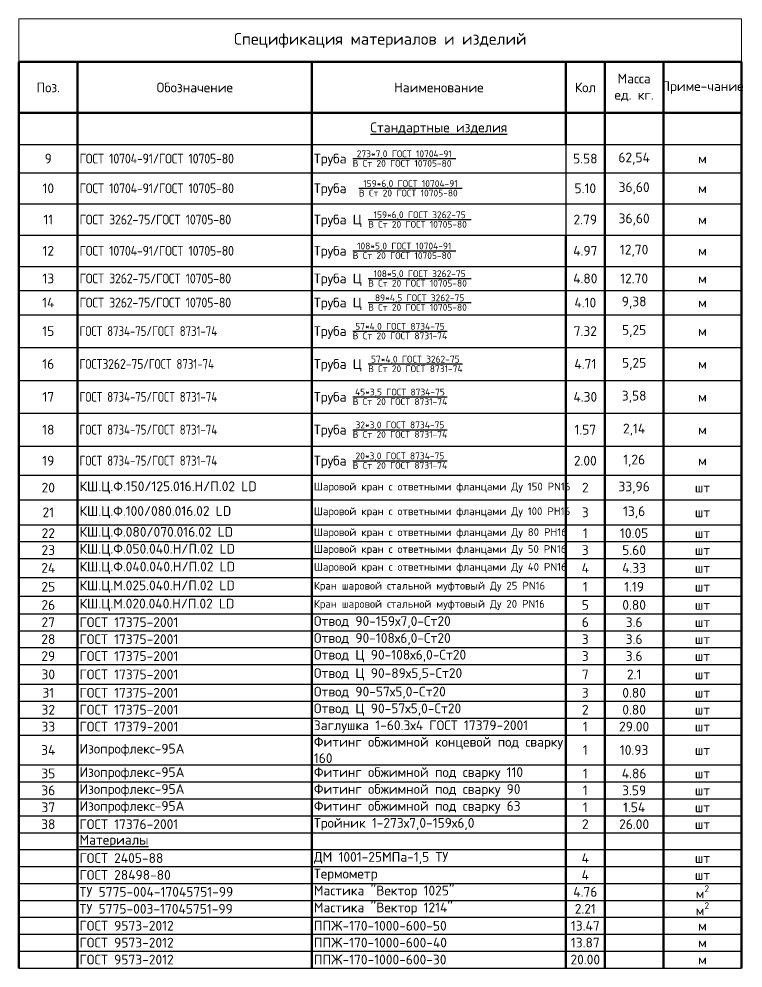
# Model space of a CAD drawing. Header units: millimetres. Extents: x 1990 to 7549, y 397 to 3825.
# Drawn here: x 6292.6 to 6478, y 1503.5 to 1746.5 of the extents above; entities that cross this region are included whole.
import ezdxf

# ---------------------------------------------------------------- set-up
doc = ezdxf.new("R2010")
doc.units = ezdxf.units.MM
doc.layers.add('рамка', color=7, linetype='Continuous')
doc.styles.add('-ISOCPEUR-', font='isocpeur.TTF')

# ---------------------------------------------------------------- blocks, each defined once
blk = doc.blocks.new('*T515')
at = {"layer": 'Defpoints', "color": 8, "linetype": 'ByBlock', "lineweight": 0, "transparency": 16777216}
for p, q in [((0, 0), (185, 0)), ((0, 0), (0, -11)), ((185, 0), (185, -11))]:
    blk.add_line(p, q, dxfattribs=at)
at = {"layer": 'рамка', "color": 0, "lineweight": 50, "transparency": 16777216}
for p, q in [((0, -11), (185, -11)), ((0, -11), (0, -243.07)), ((15, -11), (15, -243.07)), ((75, -11), (75, -243.07)), ((140, -11), (140, -32.14)), ((150, -11), (150, -243.07)), ((165, -11), (165, -243.07)), ((185, -11), (185, -243.07)), ((0, -24.08), (185, -24.08)), ((140, -55.37), (140, -243.07))]:
    blk.add_line(p, q, dxfattribs=at)
at = {"layer": 'рамка', "color": 0, "lineweight": 25, "transparency": 16777216}
for p, q in [((0, -32.14), (185, -32.14)), ((0, -39.37), (185, -39.37)), ((0, -47.37), (185, -47.37)), ((0, -55.37), (185, -55.37)), ((0, -63.37), (185, -63.37)), ((0, -69.55), (185, -69.55)), ((0, -75.74), (185, -75.74)), ((0, -84.15), (185, -84.15)), ((0, -92.57), (185, -92.57)), ((0, -100.99), (185, -100.99)), ((0, -109.4), (185, -109.4)), ((0, -116.86), (185, -116.86)), ((0, -123.2), (185, -123.2)), ((0, -129.53), (185, -129.53)), ((0, -133.86), (185, -133.86)), ((0, -138.2), (185, -138.2)), ((0, -143.01), (185, -143.01)), ((0, -147.83), (140, -147.83)), ((150, -147.83), (185, -147.83)), ((0, -152.34), (150, -152.34)), ((165, -152.34), (185, -152.34)), ((0, -156.67), (185, -156.67)), ((0, -161), (185, -161)), ((0, -165.34), (185, -165.34)), ((0, -170.41), (185, -170.41)), ((0, -174.74), (185, -174.74)), ((0, -179.07), (185, -179.07)), ((0, -183.41), (185, -183.41)), ((0, -191.07), (185, -191.07)), ((0, -195.41), (185, -195.41)), ((0, -199.74), (185, -199.74)), ((0, -204.07), (185, -204.07)), ((0, -208.41), (185, -208.41)), ((0, -212.74), (185, -212.74)), ((0, -217.07), (185, -217.07)), ((0, -221.41), (185, -221.41)), ((0, -225.74), (185, -225.74)), ((0, -230.07), (185, -230.07)), ((0, -234.41), (185, -234.41)), ((0, -238.74), (185, -238.74)), ((0, -243.07), (185, -243.07))]:
    blk.add_line(p, q, dxfattribs=at)
at = {"layer": 'рамка', "lineweight": 30, "transparency": 16777216}
for p, q in [((140, -32.14), (140, -55.37)), ((140, -147.83), (150, -147.83)), ((150, -152.34), (165, -152.34))]:
    blk.add_line(p, q, dxfattribs=at)
at = {"layer": 'рамка', "color": 0, "transparency": 16777216, "style": '-ISOCPEUR-'}
for s, insert, char_height, width, attachment_point in [('Спецификация материалов и изделий ', (92.5, -5.5), 3, 182, 5), ('\\A1;Труба {\\H0.7x;\\S273*7,0 ГОСТ 10704-91/В Ст 20 ГОСТ 10705-80 ;}', (75.5, -35.76), 2.5, 64, 4), ('5.58', (145, -35.76), 2.5, 10, 5), ('5.10', (145, -43.37), 2.5, 10, 5), ('2.79', (145, -51.37), 2.5, 10, 5), ('\\A1;Труба {\\H0.7x;\\S108*5,0 ГОСТ 10704-91/В Ст 20 ГОСТ 10705-80 ;}', (75.5, -59.37), 2.5, 64, 4), ('\\A1;Труба Ц {\\H0.7x;\\S108*5,0 ГОСТ 3262-75/В Ст 20 ГОСТ 10705-80 ;}', (75.5, -66.46), 2.5, 64, 4), ('\\A1;{\\C256;\\c0;Труба Ц \\H0.7x;\\S89*4,5 ГОСТ 3262-75/В Ст 20 ГОСТ 10705-80 ;}', (75.5, -72.64), 2.5, 64, 4), ('\\A1;Труба {\\H0.7x;\\S57*4,0 ГОСТ 8734-75/В Ст 20 ГОСТ 8731-74;}', (75.5, -79.94), 2.5, 64, 4), ('\\A1;Труба Ц {\\H0.7x;\\S57*4,0 ГОСТ 3262-75/В Ст 20 ГОСТ 8731-74;}', (75.5, -88.36), 2.5, 64, 4), ('\\A1;Труба {\\H0.7x;\\S45*3,5 ГОСТ 8734-75/В Ст 20 ГОСТ 8731-74;}', (75.5, -96.78), 2.5, 64, 4), ('\\A1;Труба {\\H0.7x;\\S32*3,0 ГОСТ 8734-75/В Ст 20 ГОСТ 8731-74;}', (75.5, -105.19), 2.5, 64, 4), ('\\A1;Труба {\\H0.7x;\\S20*3,0 ГОСТ 8734-75/В Ст 20 ГОСТ 8731-74;}', (75.5, -113.13), 2.5, 64, 4), ('Шаровой кран с ответными фланцами Ду 150 PN16^J', (75.5, -120.03), 2, 64, 4), ('Шаровой кран с ответными фланцами Ду 100 РН16', (75.5, -126.36), 2, 64, 4), ('Шаровой кран с ответными фланцами Ду 80 РН16', (75.5, -131.7), 2, 64, 4), ('Шаровой кран с ответными фланцами Ду 50 PN16^J', (75.5, -136.03), 2, 64, 4), ('Шаровой кран с ответными фланцами Ду 40 PN16^J', (75.5, -140.6), 2, 64, 4), ('4.33', (157.5, -140.6), 2.5, 14, 5), ('Кран шаровой стальной муфтовый Ду 25 PN16', (75.5, -145.42), 2, 64, 4), ('1.19', (157.5, -145.42), 2.5, 14, 5), ('26', (7.5, -150.08), 2.5, 14, 5), ('КШ.Ц.М.020.040.Н/П.02 LD', (15.5, -150.08), 2.5, 59, 4), ('Кран шаровой стальной муфтовый Ду 20 PN16^J', (75.5, -150.08), 2, 64, 4), ('5', (145, -150.08), 2.5, 10, 5), ('шт', (175, -150.08), 2.5, 19, 5), ('Отвод 90-159х7,0-Ст20', (75.5, -154.5), 2.5, 64, 4), ('27', (7.5, -154.5), 2.5, 14, 5), ('ГОСТ 17375-2001', (15.5, -154.5), 2.5, 59, 4), ('6', (145, -154.5), 2.5, 10, 5), ('3.6', (157.5, -154.5), 2.5, 15, 5), ('шт', (175, -154.5), 2.5, 19, 5), ('28', (7.5, -158.84), 2.5, 14, 5), ('ГОСТ 17375-2001', (15.5, -158.84), 2.5, 59, 4), ('Отвод 90-108х6,0-Ст20', (75.5, -158.84), 2.5, 64, 4), ('3', (145, -158.84), 2.5, 10, 5), ('3.6', (157.5, -158.84), 2.5, 15, 5), ('шт', (175, -158.84), 2.5, 19, 5), ('29', (7.5, -163.17), 2.5, 14, 5), ('ГОСТ 17375-2001', (15.5, -163.17), 2.5, 59, 4), ('Отвод Ц 90-108х6,0-Ст20', (75.5, -163.17), 2.5, 64, 4), ('3', (145, -163.17), 2.5, 10, 5), ('3.6', (157.5, -163.17), 2.5, 15, 5), ('шт', (175, -163.17), 2.5, 19, 5), ('30', (7.5, -167.87), 2.5, 14, 5), ('ГОСТ 17375-2001', (15.5, -167.87), 2.5, 59, 4), ('Отвод Ц 90-89х5,5-Ст20', (75.5, -167.87), 2.5, 64, 4), ('7', (145, -167.87), 2.5, 10, 5), ('2.1', (157.5, -167.87), 2.5, 15, 5), ('шт', (175, -167.87), 2.5, 19, 5), ('31', (7.5, -172.57), 2.5, 14, 5), ('ГОСТ 17375-2001', (15.5, -172.57), 2.5, 59, 4), ('Отвод 90-57х5,0-Ст20', (75.5, -172.57), 2.5, 64, 4), ('3', (145, -172.57), 2.5, 10, 5), ('0.80', (157.5, -172.57), 2.5, 15, 5), ('шт', (175, -172.57), 2.5, 19, 5), ('32', (7.5, -176.91), 2.5, 14, 5), ('ГОСТ 17375-2001', (15.5, -176.91), 2.5, 59, 4), ('Отвод Ц 90-57х5,0-Ст20', (75.5, -176.91), 2.5, 64, 4), ('2', (145, -176.91), 2.5, 10, 5), ('0.80', (157.5, -176.91), 2.5, 15, 5), ('шт', (175, -176.91), 2.5, 19, 5), ('Заглушка 1-60.3х4 ГОСТ 17379-2001 ', (75.5, -181.24), 2.5, 64, 4), ('33', (7.5, -181.24), 2.5, 14, 5), ('ГОСТ 17379-2001', (15.5, -181.24), 2.5, 59, 4), ('1', (145, -181.24), 2.5, 10, 5), ('29.00', (157.5, -181.24), 2.5, 15, 5), ('шт', (175, -181.24), 2.5, 19, 5), ('Фитинг обжимной концевой под сварку 160', (75.5, -187.24), 2.5, 64, 4), ('34', (7.5, -187.24), 2.5, 14, 5), ('Изопрофлекс-95А', (15.5, -187.24), 2.5, 59, 4), ('1', (145, -187.24), 2.5, 10, 5), ('10.93', (157.5, -187.24), 2.5, 15, 5), ('шт', (175, -187.24), 2.5, 19, 5), ('35', (7.5, -193.24), 2.5, 14, 5), ('Изопрофлекс-95А', (15.5, -193.24), 2.5, 59, 4), ('Фитинг обжимной под сварку 110', (75.5, -193.24), 2.5, 64, 4), ('1', (145, -193.24), 2.5, 10, 5), ('4.86', (157.5, -193.24), 2.5, 15, 5), ('шт', (175, -193.24), 2.5, 19, 5), ('36', (7.5, -197.57), 2.5, 14, 5), ('Изопрофлекс-95А', (15.5, -197.57), 2.5, 59, 4), ('Фитинг обжимной под сварку 90', (75.5, -197.57), 2.5, 64, 4), ('1', (145, -197.57), 2.5, 10, 5), ('3.59', (157.5, -197.57), 2.5, 15, 5), ('шт', (175, -197.57), 2.5, 19, 5), ('37', (7.5, -201.91), 2.5, 14, 5), ('Изопрофлекс-95А', (15.5, -201.91), 2.5, 59, 4), ('Фитинг обжимной под сварку 63', (75.5, -201.91), 2.5, 64, 4), ('1', (145, -201.91), 2.5, 10, 5), ('1.54', (157.5, -201.91), 2.5, 15, 5), ('шт', (175, -201.91), 2.5, 19, 5), ('38', (7.5, -206.24), 2.5, 14, 5), ('ГОСТ 17376-2001', (15.5, -206.24), 2.5, 59, 4), ('Тройник 1-273х7,0-159х6,0', (75.5, -206.24), 2.5, 64, 4), ('2', (145, -206.24), 2.5, 10, 5), ('26.00', (157.5, -206.24), 2.5, 15, 5), ('шт', (175, -206.24), 2.5, 19, 5), ('{\\LМатериалы}', (15.5, -210.57), 2.5, 59, 4), ('ГОСТ 2405-88', (15.5, -214.91), 2.5, 59, 4), ('ДМ 1001-25МПа-1,5 ТУ', (75.5, -214.91), 2.5, 64, 4), ('4', (145, -214.91), 2.5, 10, 5), ('шт', (175, -214.91), 2.5, 19, 5), ('ГОСТ 28498-80', (15.5, -219.24), 2.5, 59, 4), ('Термометр', (75.5, -219.24), 2.5, 64, 4), ('4', (145, -219.24), 2.5, 10, 5), ('шт', (175, -219.24), 2.5, 19, 5), ('ТУ 5775-004-17045751-99', (15.5, -223.57), 2.5, 59, 4), ('Мастика "Вектор 1025"', (75.5, -223.57), 2.5, 64, 4), ('4.76', (145, -223.57), 2.5, 10, 5), ('\\A1;м{\\H0.7x;\\S2^ ;}', (175, -223.57), 2.5, 19, 5), ('Мастика "Вектор 1214"', (75.5, -227.91), 2.5, 64, 4), ('ТУ 5775-003-17045751-99', (15.5, -227.91), 2.5, 59, 4), ('2.21', (145, -227.91), 2.5, 10, 5), ('\\A1;м{\\H0.7x;\\S2^ ;}', (175, -227.91), 2.5, 19, 5), ('ГОСТ 9573-2012', (15.5, -232.24), 2.5, 59, 4), ('ППЖ-170-1000-600-50', (75.5, -232.24), 2.5, 64, 4), ('13.47', (145, -232.24), 2.5, 10, 5), ('м', (175, -232.24), 2.5, 19, 5), ('ГОСТ 9573-2012', (15.5, -236.57), 2.5, 59, 4), ('ППЖ-170-1000-600-40', (75.5, -236.57), 2.5, 64, 4), ('13.87', (145, -236.57), 2.5, 10, 5), ('м', (175, -236.57), 2.5, 19, 5), ('ГОСТ 9573-2012', (15.5, -240.91), 2.5, 59, 4), ('ППЖ-170-1000-600-30', (75.5, -240.91), 2.5, 64, 4), ('20.00', (145, -240.91), 2.5, 10, 5), ('м', (175, -240.91), 2.5, 19, 5)]:
    blk.add_mtext(s, dxfattribs=dict(at, insert=insert, char_height=char_height, width=width, attachment_point=attachment_point))
at = {"layer": 'рамка', "color": 7, "transparency": 16777216, "char_height": 2.5, "style": '-ISOCPEUR-'}
for s, insert, width, attachment_point in [('Масса ед. кг.', (157.5, -17.54), 13, 5), ('Поз.', (7.5, -17.54), 12, 5), ('Обозначение', (45, -17.54), 57, 5), ('Наименование', (107.5, -17.54), 62, 5), ('Кол', (145, -17.54), 8, 5), ('Приме-чание', (175, -17.54), 17, 5), ('{\\LСтандартные изделия}', (107.5, -28.11), 64, 5), ('9', (7.5, -35.76), 14, 5), ('{\\W0.9;\\T0.95;ГОСТ 10704-91/ГОСТ 10705-80}', (15.5, -35.76), 59, 4), ('62,54', (157.5, -35.76), 15, 5), ('м', (175, -35.76), 19, 5), ('\\A1;Труба  {\\H0.7x;\\S159*6,0 ГОСТ 10704-91/В Ст 20 ГОСТ 10705-80 ;}', (75.5, -43.37), 64, 4), ('10', (7.5, -43.37), 14, 5), ('{\\W0.9;\\T0.95;ГОСТ 10704-91/ГОСТ 10705-80}', (15.5, -43.37), 59, 4), ('36,60', (157.5, -43.37), 15, 5), ('м', (175, -43.37), 19, 5), ('11', (7.5, -51.37), 14, 5), ('{\\W0.9;\\T0.95;ГОСТ 3262-75/ГОСТ 10705-80}', (15.5, -51.37), 59, 4), ('\\A1;Труба Ц {\\H0.7x;\\S159*6,0 ГОСТ 3262-75/В Ст 20 ГОСТ 10705-80 ;}', (75.5, -51.37), 64, 4), ('36,60', (157.5, -51.37), 15, 5), ('м', (175, -51.37), 19, 5), ('12', (7.5, -59.37), 14, 5), ('{\\W0.9;\\T0.95;ГОСТ 10704-91/ГОСТ 10705-80}', (15.5, -59.37), 59, 4), ('4.97', (145, -59.37), 9, 5), ('12,70', (157.5, -59.37), 14, 5), ('м', (175, -59.37), 19, 5), ('13', (7.5, -66.46), 14, 5), ('{\\W0.9;\\T0.95;ГОСТ 3262-75/ГОСТ 10705-80}', (15.5, -66.46), 59, 4), ('4.80', (145, -66.46), 9, 5), ('12.70', (157.5, -66.46), 14, 5), ('м', (175, -66.46), 19, 5), ('14', (7.5, -72.64), 14, 5), ('{\\W0.9;\\T0.95;ГОСТ 3262-75/ГОСТ 10705-80}', (15.5, -72.64), 59, 4), ('4.10', (145, -72.64), 9, 5), ('9,38', (157.5, -72.64), 14, 5), ('м', (175, -72.64), 19, 5), ('15', (7.5, -79.94), 14, 5), ('{\\W0.8;ГОСТ 8734-75/ГОСТ 8731-74}', (15.5, -79.94), 59, 4), ('7.32', (145, -79.94), 9, 5), ('5,25', (157.5, -79.94), 14, 5), ('м', (175, -79.94), 19, 5), ('16', (7.5, -88.36), 14, 5), ('{\\W0.8;ГОСТ\\W0.9;\\T0.95;3262-75\\W0.8;\\T1;/ГОСТ 8731-74}', (15.5, -88.36), 59, 4), ('4.71', (145, -88.36), 9, 5), ('5,25', (157.5, -88.36), 14, 5), ('м', (175, -88.36), 19, 5), ('17', (7.5, -96.78), 14, 5), ('{\\W0.8;ГОСТ 8734-75/ГОСТ 8731-74}', (15.5, -96.78), 59, 4), ('4.30', (145, -96.78), 9, 5), ('3,58', (157.5, -96.78), 14, 5), ('м', (175, -96.78), 19, 5), ('18', (7.5, -105.19), 14, 5), ('{\\W0.8;ГОСТ 8734-75/ГОСТ 8731-74}', (15.5, -105.19), 59, 4), ('1.57', (145, -105.19), 9, 5), ('2,14', (157.5, -105.19), 14, 5), ('м', (175, -105.19), 19, 5), ('1,26', (157.5, -113.13), 14, 5), ('19', (7.5, -113.13), 14, 5), ('{\\W0.8;ГОСТ 8734-75/ГОСТ 8731-74}', (15.5, -113.13), 59, 4), ('2.00', (145, -113.13), 9, 5), ('м', (175, -113.13), 19, 5), ('20', (7.5, -120.03), 14, 5), ('КШ.Ц.Ф.150/125.016.Н/П.02 LD^J', (15.5, -120.03), 59, 4), ('2', (145, -120.03), 9, 5), ('33,96^J', (157.5, -120.03), 14, 5), ('шт', (175, -120.03), 19, 5), ('21', (7.5, -126.36), 14, 5), ('КШ.Ц.Ф.100/080.016.02 LD', (15.5, -126.36), 59, 4), ('3', (145, -126.36), 9, 5), ('13,6', (157.5, -126.36), 14, 5), ('шт', (175, -126.36), 19, 5), ('22', (7.5, -131.7), 14, 5), ('КШ.Ц.Ф.080/070.016.02 LD', (15.5, -131.7), 59, 4), ('1', (145, -131.7), 9, 5), ('10.05', (157.5, -131.7), 14, 5), ('шт', (175, -131.7), 19, 5), ('23', (7.5, -136.03), 14, 5), ('КШ.Ц.Ф.050.040.Н/П.02 LD^J', (15.5, -136.03), 59, 4), ('3', (145, -136.03), 9, 5), ('5.60', (157.5, -136.03), 14, 5), ('шт', (175, -136.03), 19, 5), ('24', (7.5, -140.6), 14, 5), ('КШ.Ц.Ф.040.040.Н/П.02 LD^J', (15.5, -140.6), 59, 4), ('4', (145, -140.6), 9, 5), ('шт', (175, -140.6), 19, 5), ('25', (7.5, -145.42), 14, 5), ('КШ.Ц.М.025.040.Н/П.02 LD', (15.5, -145.42), 59, 4), ('1', (145, -145.42), 9, 5), ('шт', (175, -145.42), 19, 5), ('0.80', (157.5, -150.08), 14, 5)]:
    blk.add_mtext(s, dxfattribs=dict(at, insert=insert, width=width, attachment_point=attachment_point))

msp = doc.modelspace()

# ---------------------------------------------------------------- block references
msp.add_blockref('*T515', (6292.646, 1746.538))

doc.saveas('drawing.dxf')
